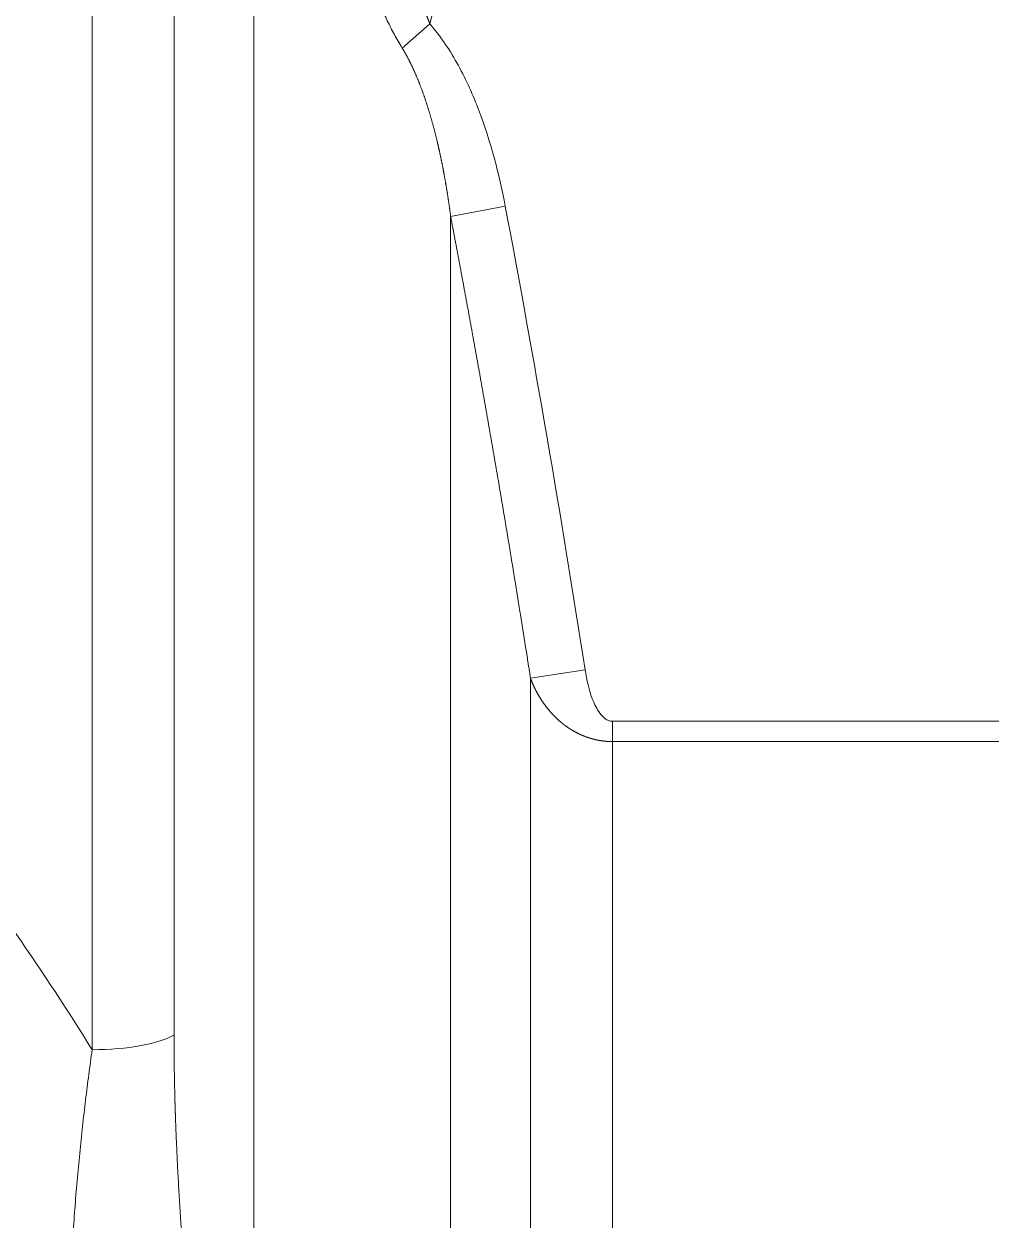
# Model space of a CAD drawing. Header units: millimetres. Extents: x 4664 to 8864, y -38 to 2932.
# Drawn here: x 7954.48 to 7968.59, y 2231.65 to 2249.11 of the extents above; entities that cross this region are included whole.
import ezdxf

# ---------------------------------------------------------------- set-up
doc = ezdxf.new("R2010")
doc.units = ezdxf.units.MM

msp = doc.modelspace()

# ---------------------------------------------------------------- linework, layer by layer
at = {"lineweight": 5}
for p, q in [((7957.833, 2222.134), (7957.833, 2274.057)), ((7955.473, 2234.135), (7955.473, 2271.134)), ((7956.668, 2270.722), (7956.668, 2234.352)), ((7959.998, 2248.762), (7960.402, 2249.114)), ((7960.706, 2246.302), (7961.503, 2246.452)), ((7960.706, 2217.773), (7960.706, 2246.302)), ((7961.871, 2239.559), (7962.668, 2239.682)), ((7961.871, 2218.747), (7961.871, 2239.559)), ((7963.066, 2238.931), (7974.122, 2238.931)), ((7963.066, 2217.553), (7963.066, 2238.931)), ((7974.122, 2238.634), (7963.066, 2238.634))]:
    msp.add_line(p, q, dxfattribs=at)
msp.add_arc((7968.411, 2247.049), 8.271, 90, 165.5415, dxfattribs=at)
msp.add_ellipse((7955.473, 2234.499), major_axis=(1.306, 0), ratio=0.278426, start_param=4.712389, end_param=5.867354, dxfattribs=at)
for points, knots in [([(7959.998, 2248.762), (7959.959, 2248.827), (7959.92, 2248.893), (7959.848, 2249.025), (7959.814, 2249.092), (7959.749, 2249.228), (7959.72, 2249.297), (7959.665, 2249.437), (7959.64, 2249.508), (7959.595, 2249.652), (7959.575, 2249.726), (7959.54, 2249.875), (7959.525, 2249.952), (7959.501, 2250.107), (7959.492, 2250.187), (7959.482, 2250.308), (7959.479, 2250.349), (7959.476, 2250.41), (7959.475, 2250.441), (7959.474, 2250.478), (7959.473, 2250.496), (7959.473, 2250.505), (7959.473, 2250.51), (7959.473, 2250.512), (7959.473, 2250.513), (7959.473, 2250.514), (7959.473, 2250.514), (7959.473, 2250.514), (7959.473, 2250.514), (7959.473, 2250.514), (7959.473, 2250.514), (7959.472, 2250.585), (7959.473, 2250.656), (7959.478, 2250.799), (7959.483, 2250.871), (7959.496, 2251.016), (7959.504, 2251.089), (7959.52, 2251.198), (7959.526, 2251.235), (7959.535, 2251.29), (7959.54, 2251.317), (7959.546, 2251.35), (7959.549, 2251.366), (7959.55, 2251.374), (7959.551, 2251.377), (7959.551, 2251.379), (7959.552, 2251.381), (7959.566, 2251.455), (7959.582, 2251.527), (7959.616, 2251.668), (7959.635, 2251.737), (7959.675, 2251.872), (7959.696, 2251.938), (7959.742, 2252.067), (7959.766, 2252.13), (7959.791, 2252.191)], [0, 0, 0, 0, 0.0625, 0.0625, 0.125, 0.125, 0.1875, 0.1875, 0.25, 0.25, 0.3125, 0.3125, 0.375, 0.375, 0.4375, 0.4375, 0.46875, 0.46875, 0.484375, 0.492188, 0.496094, 0.498047, 0.499023, 0.499512, 0.499756, 0.499878, 0.499939, 0.499969, 0.499985, 0.499985, 0.5, 0.5, 0.5625, 0.5625, 0.625, 0.625, 0.6875, 0.6875, 0.71875, 0.71875, 0.734375, 0.742188, 0.746094, 0.748047, 0.749023, 0.749023, 0.75, 0.75, 0.8125, 0.8125, 0.875, 0.875, 0.9375, 0.9375, 1, 1, 1, 1]), ([(7960.805, 2252.119), (7960.804, 2252.117), (7960.801, 2252.113), (7960.796, 2252.106), (7960.792, 2252.1), (7960.787, 2252.093), (7960.783, 2252.086), (7960.778, 2252.078), (7960.773, 2252.071), (7960.768, 2252.063), (7960.763, 2252.055), (7960.758, 2252.047), (7960.753, 2252.039), (7960.748, 2252.031), (7960.743, 2252.022), (7960.737, 2252.014), (7960.732, 2252.005), (7960.726, 2251.996), (7960.72, 2251.986), (7960.715, 2251.977), (7960.709, 2251.967), (7960.703, 2251.957), (7960.697, 2251.947), (7960.691, 2251.937), (7960.685, 2251.927), (7960.679, 2251.916), (7960.673, 2251.905), (7960.666, 2251.894), (7960.66, 2251.883), (7960.654, 2251.872), (7960.647, 2251.86), (7960.641, 2251.849), (7960.634, 2251.837), (7960.627, 2251.824), (7960.621, 2251.812), (7960.614, 2251.8), (7960.607, 2251.787), (7960.6, 2251.774), (7960.593, 2251.761), (7960.587, 2251.747), (7960.58, 2251.734), (7960.573, 2251.72), (7960.566, 2251.706), (7960.558, 2251.692), (7960.551, 2251.677), (7960.544, 2251.663), (7960.537, 2251.648), (7960.53, 2251.633), (7960.523, 2251.618), (7960.515, 2251.602), (7960.508, 2251.587), (7960.501, 2251.571), (7960.494, 2251.555), (7960.486, 2251.539), (7960.479, 2251.522), (7960.472, 2251.505), (7960.464, 2251.488), (7960.457, 2251.471), (7960.45, 2251.454), (7960.44, 2251.432), (7960.429, 2251.404), (7960.417, 2251.373), (7960.404, 2251.341), (7960.393, 2251.311), (7960.381, 2251.28), (7960.371, 2251.25), (7960.36, 2251.22), (7960.35, 2251.191), (7960.341, 2251.163), (7960.331, 2251.134), (7960.323, 2251.106), (7960.314, 2251.079), (7960.306, 2251.052), (7960.298, 2251.026), (7960.291, 2250.999), (7960.284, 2250.974), (7960.277, 2250.949), (7960.271, 2250.924), (7960.265, 2250.9), (7960.259, 2250.877), (7960.253, 2250.853), (7960.248, 2250.831), (7960.243, 2250.809), (7960.238, 2250.787), (7960.234, 2250.766), (7960.23, 2250.745), (7960.226, 2250.725), (7960.222, 2250.706), (7960.217, 2250.677), (7960.21, 2250.639), (7960.203, 2250.592), (7960.196, 2250.546), (7960.191, 2250.5), (7960.186, 2250.454), (7960.182, 2250.409), (7960.178, 2250.364), (7960.176, 2250.319), (7960.174, 2250.275), (7960.173, 2250.231), (7960.172, 2250.188), (7960.173, 2250.145), (7960.174, 2250.103), (7960.175, 2250.061), (7960.178, 2250.02), (7960.181, 2249.979), (7960.185, 2249.938), (7960.188, 2249.908), (7960.19, 2249.889), (7960.191, 2249.881), (7960.192, 2249.873), (7960.193, 2249.864), (7960.195, 2249.855), (7960.196, 2249.847), (7960.197, 2249.838), (7960.198, 2249.829), (7960.2, 2249.82), (7960.201, 2249.811), (7960.202, 2249.802), (7960.204, 2249.793), (7960.205, 2249.784), (7960.207, 2249.775), (7960.209, 2249.766), (7960.21, 2249.757), (7960.212, 2249.747), (7960.214, 2249.738), (7960.216, 2249.729), (7960.218, 2249.719), (7960.219, 2249.71), (7960.221, 2249.7), (7960.223, 2249.69), (7960.225, 2249.681), (7960.228, 2249.671), (7960.23, 2249.661), (7960.232, 2249.651), (7960.234, 2249.641), (7960.236, 2249.631), (7960.239, 2249.621), (7960.241, 2249.611), (7960.244, 2249.601), (7960.246, 2249.591), (7960.249, 2249.58), (7960.251, 2249.57), (7960.254, 2249.56), (7960.257, 2249.549), (7960.26, 2249.539), (7960.263, 2249.528), (7960.265, 2249.517), (7960.268, 2249.507), (7960.271, 2249.496), (7960.274, 2249.485), (7960.278, 2249.474), (7960.281, 2249.463), (7960.284, 2249.452), (7960.287, 2249.442), (7960.291, 2249.43), (7960.294, 2249.419), (7960.298, 2249.408), (7960.301, 2249.397), (7960.305, 2249.386), (7960.308, 2249.374), (7960.312, 2249.363), (7960.316, 2249.352), (7960.319, 2249.34), (7960.323, 2249.329), (7960.327, 2249.317), (7960.331, 2249.306), (7960.335, 2249.294), (7960.339, 2249.282), (7960.343, 2249.27), (7960.348, 2249.259), (7960.352, 2249.247), (7960.356, 2249.235), (7960.361, 2249.223), (7960.365, 2249.211), (7960.369, 2249.199), (7960.374, 2249.187), (7960.379, 2249.175), (7960.383, 2249.163), (7960.388, 2249.15), (7960.393, 2249.138), (7960.397, 2249.126), (7960.401, 2249.118), (7960.402, 2249.114)], [0, 0, 0, 0, 0.002496, 0.005055, 0.007677, 0.010363, 0.013113, 0.015926, 0.018802, 0.021742, 0.024746, 0.027812, 0.030943, 0.034136, 0.037394, 0.040714, 0.044098, 0.047546, 0.051057, 0.054631, 0.058269, 0.06197, 0.065734, 0.069562, 0.073454, 0.077408, 0.081426, 0.085507, 0.089652, 0.093859, 0.09813, 0.102464, 0.106862, 0.111322, 0.115846, 0.120433, 0.125083, 0.129796, 0.134572, 0.139411, 0.144313, 0.149278, 0.154306, 0.159397, 0.164551, 0.169767, 0.175046, 0.180388, 0.185793, 0.19126, 0.19679, 0.202382, 0.208037, 0.213754, 0.219534, 0.225376, 0.23128, 0.237246, 0.243275, 0.249365, 0.260452, 0.271361, 0.282094, 0.292649, 0.303027, 0.313229, 0.323254, 0.333102, 0.342773, 0.352268, 0.361587, 0.37073, 0.379697, 0.388487, 0.397102, 0.405542, 0.413806, 0.421895, 0.429809, 0.437548, 0.445112, 0.452502, 0.459718, 0.46676, 0.473628, 0.480322, 0.486843, 0.49319, 0.499365, 0.514596, 0.529667, 0.54458, 0.559335, 0.573932, 0.588372, 0.602655, 0.616782, 0.630754, 0.644571, 0.658234, 0.671743, 0.6851, 0.698306, 0.711361, 0.724266, 0.737022, 0.74963, 0.752263, 0.754916, 0.757588, 0.760279, 0.76299, 0.765721, 0.76847, 0.77124, 0.774028, 0.776836, 0.779664, 0.782511, 0.785377, 0.788262, 0.791167, 0.794092, 0.797035, 0.799998, 0.80298, 0.805981, 0.809001, 0.812041, 0.8151, 0.818178, 0.821275, 0.824391, 0.827527, 0.830681, 0.833855, 0.837047, 0.840259, 0.84349, 0.846739, 0.850007, 0.853295, 0.856601, 0.859926, 0.86327, 0.866633, 0.870015, 0.873415, 0.876834, 0.880272, 0.883729, 0.887204, 0.890698, 0.89421, 0.897741, 0.901291, 0.904859, 0.908446, 0.912051, 0.915674, 0.919316, 0.922977, 0.926655, 0.930353, 0.934068, 0.937802, 0.941553, 0.945323, 0.949112, 0.952918, 0.956743, 0.960585, 0.964446, 0.968325, 0.972222, 0.976136, 0.980069, 0.984019, 0.987988, 0.991974, 0.995978, 1, 1, 1, 1]), ([(7960.402, 2249.114), (7960.565, 2248.927), (7960.701, 2248.719), (7960.935, 2248.293), (7961.033, 2248.072), (7961.29, 2247.398), (7961.412, 2246.931), (7961.503, 2246.452)], [0, 0, 0, 0, 0.25, 0.25, 0.5, 0.5, 1, 1, 1, 1]), ([(7960.706, 2246.302), (7960.706, 2246.307), (7960.704, 2246.319), (7960.702, 2246.336), (7960.7, 2246.353), (7960.697, 2246.369), (7960.695, 2246.386), (7960.693, 2246.403), (7960.69, 2246.42), (7960.688, 2246.436), (7960.686, 2246.453), (7960.683, 2246.469), (7960.681, 2246.486), (7960.679, 2246.502), (7960.676, 2246.519), (7960.674, 2246.535), (7960.671, 2246.551), (7960.669, 2246.567), (7960.666, 2246.584), (7960.664, 2246.6), (7960.661, 2246.616), (7960.659, 2246.632), (7960.656, 2246.648), (7960.654, 2246.664), (7960.651, 2246.68), (7960.649, 2246.695), (7960.646, 2246.711), (7960.643, 2246.727), (7960.641, 2246.742), (7960.638, 2246.758), (7960.636, 2246.774), (7960.633, 2246.789), (7960.63, 2246.805), (7960.628, 2246.82), (7960.625, 2246.835), (7960.622, 2246.851), (7960.619, 2246.866), (7960.617, 2246.881), (7960.614, 2246.896), (7960.611, 2246.911), (7960.608, 2246.926), (7960.606, 2246.941), (7960.603, 2246.956), (7960.6, 2246.971), (7960.597, 2246.986), (7960.594, 2247.001), (7960.592, 2247.016), (7960.589, 2247.03), (7960.586, 2247.045), (7960.583, 2247.06), (7960.58, 2247.074), (7960.577, 2247.089), (7960.574, 2247.103), (7960.571, 2247.117), (7960.568, 2247.132), (7960.565, 2247.146), (7960.562, 2247.16), (7960.559, 2247.174), (7960.556, 2247.189), (7960.553, 2247.203), (7960.55, 2247.217), (7960.547, 2247.231), (7960.544, 2247.245), (7960.541, 2247.258), (7960.538, 2247.272), (7960.535, 2247.286), (7960.532, 2247.3), (7960.529, 2247.313), (7960.526, 2247.327), (7960.523, 2247.341), (7960.52, 2247.354), (7960.516, 2247.367), (7960.513, 2247.381), (7960.51, 2247.394), (7960.507, 2247.408), (7960.504, 2247.421), (7960.501, 2247.434), (7960.497, 2247.447), (7960.494, 2247.46), (7960.491, 2247.473), (7960.488, 2247.486), (7960.484, 2247.499), (7960.481, 2247.512), (7960.478, 2247.525), (7960.475, 2247.538), (7960.471, 2247.55), (7960.467, 2247.566), (7960.463, 2247.584), (7960.457, 2247.604), (7960.452, 2247.624), (7960.446, 2247.644), (7960.441, 2247.664), (7960.435, 2247.684), (7960.43, 2247.704), (7960.424, 2247.723), (7960.419, 2247.743), (7960.413, 2247.762), (7960.407, 2247.781), (7960.402, 2247.801), (7960.396, 2247.82), (7960.39, 2247.838), (7960.385, 2247.857), (7960.379, 2247.876), (7960.373, 2247.894), (7960.367, 2247.913), (7960.361, 2247.931), (7960.355, 2247.949), (7960.35, 2247.967), (7960.344, 2247.985), (7960.338, 2248.003), (7960.332, 2248.021), (7960.326, 2248.038), (7960.32, 2248.056), (7960.314, 2248.073), (7960.307, 2248.09), (7960.301, 2248.107), (7960.295, 2248.124), (7960.289, 2248.141), (7960.283, 2248.158), (7960.277, 2248.174), (7960.27, 2248.191), (7960.264, 2248.207), (7960.258, 2248.223), (7960.252, 2248.24), (7960.245, 2248.256), (7960.239, 2248.271), (7960.233, 2248.287), (7960.226, 2248.303), (7960.22, 2248.318), (7960.213, 2248.334), (7960.207, 2248.349), (7960.201, 2248.364), (7960.194, 2248.379), (7960.188, 2248.394), (7960.181, 2248.409), (7960.174, 2248.424), (7960.168, 2248.438), (7960.161, 2248.452), (7960.155, 2248.467), (7960.148, 2248.481), (7960.142, 2248.495), (7960.135, 2248.509), (7960.128, 2248.523), (7960.122, 2248.536), (7960.115, 2248.55), (7960.108, 2248.563), (7960.101, 2248.577), (7960.095, 2248.59), (7960.088, 2248.603), (7960.081, 2248.616), (7960.074, 2248.629), (7960.067, 2248.642), (7960.061, 2248.654), (7960.054, 2248.667), (7960.047, 2248.679), (7960.04, 2248.691), (7960.033, 2248.703), (7960.026, 2248.715), (7960.019, 2248.727), (7960.012, 2248.739), (7960.005, 2248.75), (7960.001, 2248.758), (7959.998, 2248.762)], [0, 0, 0, 0, 0.00665, 0.01328, 0.019893, 0.026486, 0.033061, 0.039618, 0.046155, 0.052675, 0.059175, 0.065657, 0.07212, 0.078565, 0.084991, 0.091398, 0.097787, 0.104157, 0.110508, 0.116841, 0.123155, 0.12945, 0.135727, 0.141985, 0.148225, 0.154446, 0.160648, 0.166832, 0.172997, 0.179143, 0.185271, 0.19138, 0.197471, 0.203543, 0.209596, 0.215631, 0.221647, 0.227644, 0.233623, 0.239583, 0.245524, 0.251447, 0.257351, 0.263237, 0.269104, 0.274952, 0.280782, 0.286593, 0.292386, 0.29816, 0.303915, 0.309652, 0.31537, 0.321069, 0.32675, 0.332412, 0.338056, 0.343681, 0.349287, 0.354875, 0.360445, 0.365995, 0.371527, 0.377041, 0.382536, 0.388012, 0.39347, 0.398909, 0.404329, 0.409731, 0.415115, 0.42048, 0.425826, 0.431154, 0.436463, 0.441753, 0.447025, 0.452279, 0.457514, 0.46273, 0.467928, 0.473107, 0.478268, 0.483411, 0.488534, 0.493639, 0.498726, 0.506931, 0.515095, 0.523216, 0.531296, 0.539334, 0.547329, 0.555284, 0.563196, 0.571066, 0.578895, 0.586682, 0.594428, 0.602131, 0.609794, 0.617414, 0.624993, 0.63253, 0.640026, 0.64748, 0.654893, 0.662264, 0.669594, 0.676883, 0.68413, 0.691336, 0.698501, 0.705624, 0.712706, 0.719747, 0.726747, 0.733706, 0.740623, 0.7475, 0.754336, 0.761131, 0.767885, 0.774598, 0.78127, 0.787901, 0.794492, 0.801042, 0.807552, 0.814021, 0.820449, 0.826838, 0.833185, 0.839493, 0.84576, 0.851987, 0.858173, 0.86432, 0.870426, 0.876493, 0.88252, 0.888507, 0.894454, 0.900361, 0.906229, 0.912057, 0.917846, 0.923596, 0.929306, 0.934977, 0.940608, 0.946201, 0.951755, 0.95727, 0.962746, 0.968183, 0.973582, 0.978942, 0.984264, 0.989547, 0.994793, 1, 1, 1, 1]), ([(7961.871, 2239.559), (7961.868, 2239.579), (7961.862, 2239.621), (7961.852, 2239.684), (7961.842, 2239.746), (7961.832, 2239.809), (7961.823, 2239.871), (7961.813, 2239.934), (7961.803, 2239.996), (7961.793, 2240.059), (7961.783, 2240.121), (7961.773, 2240.184), (7961.763, 2240.246), (7961.753, 2240.309), (7961.743, 2240.372), (7961.733, 2240.434), (7961.723, 2240.497), (7961.713, 2240.559), (7961.703, 2240.622), (7961.693, 2240.685), (7961.683, 2240.747), (7961.673, 2240.81), (7961.663, 2240.873), (7961.653, 2240.935), (7961.642, 2240.998), (7961.632, 2241.061), (7961.622, 2241.123), (7961.612, 2241.186), (7961.601, 2241.249), (7961.591, 2241.312), (7961.581, 2241.374), (7961.57, 2241.437), (7961.56, 2241.5), (7961.55, 2241.563), (7961.539, 2241.625), (7961.529, 2241.688), (7961.518, 2241.751), (7961.508, 2241.814), (7961.497, 2241.877), (7961.487, 2241.939), (7961.476, 2242.002), (7961.466, 2242.065), (7961.455, 2242.128), (7961.444, 2242.191), (7961.434, 2242.254), (7961.423, 2242.317), (7961.412, 2242.379), (7961.402, 2242.442), (7961.391, 2242.505), (7961.38, 2242.568), (7961.369, 2242.631), (7961.358, 2242.694), (7961.348, 2242.757), (7961.337, 2242.82), (7961.326, 2242.883), (7961.315, 2242.946), (7961.304, 2243.009), (7961.293, 2243.072), (7961.282, 2243.135), (7961.271, 2243.198), (7961.26, 2243.261), (7961.249, 2243.324), (7961.238, 2243.387), (7961.227, 2243.45), (7961.216, 2243.513), (7961.205, 2243.577), (7961.194, 2243.64), (7961.183, 2243.703), (7961.171, 2243.766), (7961.16, 2243.829), (7961.149, 2243.892), (7961.138, 2243.955), (7961.127, 2244.019), (7961.115, 2244.082), (7961.104, 2244.145), (7961.093, 2244.208), (7961.081, 2244.271), (7961.07, 2244.335), (7961.058, 2244.398), (7961.047, 2244.461), (7961.036, 2244.525), (7961.024, 2244.588), (7961.013, 2244.651), (7961.001, 2244.714), (7960.99, 2244.778), (7960.978, 2244.841), (7960.967, 2244.905), (7960.955, 2244.968), (7960.943, 2245.031), (7960.932, 2245.095), (7960.92, 2245.158), (7960.908, 2245.222), (7960.897, 2245.285), (7960.885, 2245.348), (7960.873, 2245.412), (7960.861, 2245.475), (7960.85, 2245.539), (7960.838, 2245.602), (7960.826, 2245.666), (7960.814, 2245.729), (7960.802, 2245.793), (7960.79, 2245.857), (7960.778, 2245.92), (7960.766, 2245.984), (7960.754, 2246.047), (7960.742, 2246.111), (7960.73, 2246.174), (7960.718, 2246.238), (7960.71, 2246.281), (7960.706, 2246.302)], [0, 0, 0, 0, 0.009242, 0.018485, 0.02773, 0.036977, 0.046225, 0.055475, 0.064727, 0.07398, 0.083236, 0.092492, 0.101751, 0.111011, 0.120273, 0.129537, 0.138802, 0.148069, 0.157338, 0.166609, 0.175882, 0.185156, 0.194432, 0.20371, 0.21299, 0.222272, 0.231555, 0.240841, 0.250128, 0.259417, 0.268708, 0.278001, 0.287296, 0.296593, 0.305892, 0.315192, 0.324495, 0.333799, 0.343106, 0.352414, 0.361725, 0.371037, 0.380352, 0.389668, 0.398987, 0.408307, 0.41763, 0.426955, 0.436281, 0.44561, 0.454941, 0.464274, 0.473609, 0.482946, 0.492285, 0.501627, 0.51097, 0.520316, 0.529664, 0.539014, 0.548366, 0.55772, 0.567077, 0.576436, 0.585797, 0.59516, 0.604525, 0.613893, 0.623263, 0.632635, 0.642009, 0.651386, 0.660765, 0.670146, 0.679529, 0.688915, 0.698303, 0.707694, 0.717087, 0.726482, 0.735879, 0.745279, 0.754682, 0.764086, 0.773493, 0.782903, 0.792314, 0.801729, 0.811145, 0.820564, 0.829986, 0.83941, 0.848836, 0.858265, 0.867696, 0.87713, 0.886567, 0.896005, 0.905447, 0.914891, 0.924337, 0.933786, 0.943237, 0.952691, 0.962148, 0.971607, 0.981069, 0.990533, 1, 1, 1, 1]), ([(7944.559, 2245.621), (7945.101, 2245.244), (7945.633, 2244.854), (7946.675, 2244.048), (7947.187, 2243.632), (7948.189, 2242.774), (7948.679, 2242.332), (7949.4, 2241.648), (7949.638, 2241.417), (7949.991, 2241.065), (7950.166, 2240.888), (7950.369, 2240.679), (7950.47, 2240.574), (7950.52, 2240.521), (7950.546, 2240.495), (7950.558, 2240.482), (7950.564, 2240.475), (7950.567, 2240.473), (7950.569, 2240.471), (7950.57, 2240.47), (7951.029, 2239.988), (7951.475, 2239.495), (7952.126, 2238.739), (7952.339, 2238.485), (7952.655, 2238.098), (7952.812, 2237.903), (7952.993, 2237.675), (7953.083, 2237.56), (7953.128, 2237.502), (7953.15, 2237.474), (7953.161, 2237.459), (7953.167, 2237.452), (7953.169, 2237.448), (7953.171, 2237.447), (7953.171, 2237.446), (7953.172, 2237.445), (7953.172, 2237.445), (7953.586, 2236.912), (7953.984, 2236.369), (7954.751, 2235.266), (7955.12, 2234.705), (7955.473, 2234.135)], [0, 0, 0, 0, 0.125, 0.125, 0.25, 0.25, 0.375, 0.375, 0.4375, 0.4375, 0.46875, 0.484375, 0.492188, 0.496094, 0.498047, 0.499023, 0.499512, 0.499756, 0.499756, 0.5, 0.5, 0.625, 0.625, 0.6875, 0.6875, 0.71875, 0.734375, 0.742188, 0.746094, 0.748047, 0.749023, 0.749512, 0.749756, 0.749878, 0.749939, 0.749939, 0.75, 0.75, 0.875, 0.875, 1, 1, 1, 1]), ([(7963.066, 2238.634), (7963.065, 2238.634), (7963.062, 2238.634), (7963.057, 2238.634), (7963.053, 2238.634), (7963.048, 2238.634), (7963.044, 2238.634), (7963.04, 2238.635), (7963.035, 2238.635), (7963.031, 2238.635), (7963.026, 2238.635), (7963.022, 2238.635), (7963.017, 2238.635), (7963.013, 2238.636), (7963.009, 2238.636), (7963.004, 2238.636), (7963, 2238.636), (7962.995, 2238.637), (7962.991, 2238.637), (7962.986, 2238.637), (7962.982, 2238.638), (7962.978, 2238.638), (7962.973, 2238.638), (7962.969, 2238.639), (7962.964, 2238.639), (7962.96, 2238.64), (7962.955, 2238.64), (7962.951, 2238.64), (7962.946, 2238.641), (7962.942, 2238.641), (7962.938, 2238.642), (7962.933, 2238.642), (7962.929, 2238.643), (7962.924, 2238.644), (7962.92, 2238.644), (7962.915, 2238.645), (7962.911, 2238.645), (7962.906, 2238.646), (7962.902, 2238.647), (7962.898, 2238.648), (7962.893, 2238.648), (7962.889, 2238.649), (7962.884, 2238.65), (7962.88, 2238.65), (7962.875, 2238.651), (7962.871, 2238.652), (7962.866, 2238.653), (7962.862, 2238.654), (7962.858, 2238.655), (7962.853, 2238.655), (7962.849, 2238.656), (7962.844, 2238.657), (7962.84, 2238.658), (7962.835, 2238.659), (7962.831, 2238.66), (7962.826, 2238.661), (7962.822, 2238.662), (7962.818, 2238.663), (7962.813, 2238.664), (7962.809, 2238.665), (7962.804, 2238.666), (7962.8, 2238.667), (7962.795, 2238.669), (7962.791, 2238.67), (7962.786, 2238.671), (7962.782, 2238.672), (7962.778, 2238.673), (7962.773, 2238.674), (7962.769, 2238.676), (7962.764, 2238.677), (7962.76, 2238.678), (7962.755, 2238.679), (7962.751, 2238.681), (7962.747, 2238.682), (7962.742, 2238.683), (7962.738, 2238.685), (7962.733, 2238.686), (7962.729, 2238.688), (7962.725, 2238.689), (7962.72, 2238.69), (7962.716, 2238.692), (7962.711, 2238.693), (7962.707, 2238.695), (7962.703, 2238.696), (7962.698, 2238.698), (7962.694, 2238.699), (7962.689, 2238.701), (7962.685, 2238.703), (7962.681, 2238.704), (7962.676, 2238.706), (7962.672, 2238.707), (7962.667, 2238.709), (7962.663, 2238.711), (7962.659, 2238.713), (7962.654, 2238.714), (7962.65, 2238.716), (7962.646, 2238.718), (7962.641, 2238.72), (7962.637, 2238.721), (7962.633, 2238.723), (7962.628, 2238.725), (7962.624, 2238.727), (7962.62, 2238.729), (7962.615, 2238.731), (7962.611, 2238.732), (7962.607, 2238.734), (7962.602, 2238.736), (7962.598, 2238.738), (7962.594, 2238.74), (7962.589, 2238.742), (7962.585, 2238.744), (7962.581, 2238.746), (7962.576, 2238.748), (7962.572, 2238.75), (7962.568, 2238.753), (7962.564, 2238.755), (7962.559, 2238.757), (7962.555, 2238.759), (7962.551, 2238.761), (7962.546, 2238.763), (7962.542, 2238.766), (7962.538, 2238.768), (7962.534, 2238.77), (7962.529, 2238.772), (7962.525, 2238.775), (7962.521, 2238.777), (7962.517, 2238.779), (7962.512, 2238.782), (7962.508, 2238.784), (7962.504, 2238.786), (7962.5, 2238.789), (7962.496, 2238.791), (7962.491, 2238.794), (7962.487, 2238.796), (7962.483, 2238.798), (7962.479, 2238.801), (7962.475, 2238.803), (7962.47, 2238.806), (7962.466, 2238.808), (7962.462, 2238.811), (7962.458, 2238.814), (7962.454, 2238.816), (7962.45, 2238.819), (7962.446, 2238.822), (7962.441, 2238.824), (7962.437, 2238.827), (7962.433, 2238.83), (7962.429, 2238.832), (7962.425, 2238.835), (7962.421, 2238.838), (7962.417, 2238.841), (7962.413, 2238.843), (7962.409, 2238.846), (7962.405, 2238.849), (7962.401, 2238.852), (7962.396, 2238.855), (7962.392, 2238.858), (7962.388, 2238.86), (7962.384, 2238.863), (7962.38, 2238.866), (7962.376, 2238.869), (7962.372, 2238.872), (7962.368, 2238.875), (7962.364, 2238.878), (7962.36, 2238.881), (7962.356, 2238.884), (7962.352, 2238.887), (7962.348, 2238.891), (7962.344, 2238.894), (7962.34, 2238.897), (7962.336, 2238.9), (7962.333, 2238.903), (7962.329, 2238.906), (7962.325, 2238.909), (7962.321, 2238.913), (7962.317, 2238.916), (7962.313, 2238.919), (7962.309, 2238.922), (7962.304, 2238.927), (7962.299, 2238.931), (7962.292, 2238.937), (7962.285, 2238.943), (7962.279, 2238.949), (7962.272, 2238.955), (7962.266, 2238.961), (7962.259, 2238.967), (7962.253, 2238.973), (7962.246, 2238.979), (7962.24, 2238.986), (7962.233, 2238.992), (7962.227, 2238.998), (7962.22, 2239.005), (7962.214, 2239.012), (7962.207, 2239.018), (7962.201, 2239.025), (7962.194, 2239.032), (7962.188, 2239.039), (7962.181, 2239.046), (7962.175, 2239.053), (7962.169, 2239.06), (7962.162, 2239.067), (7962.156, 2239.074), (7962.15, 2239.082), (7962.143, 2239.089), (7962.137, 2239.097), (7962.131, 2239.104), (7962.125, 2239.112), (7962.118, 2239.12), (7962.112, 2239.128), (7962.106, 2239.135), (7962.1, 2239.143), (7962.094, 2239.151), (7962.088, 2239.16), (7962.082, 2239.168), (7962.076, 2239.176), (7962.07, 2239.184), (7962.064, 2239.193), (7962.058, 2239.201), (7962.052, 2239.21), (7962.046, 2239.219), (7962.04, 2239.227), (7962.034, 2239.236), (7962.029, 2239.245), (7962.023, 2239.254), (7962.017, 2239.263), (7962.011, 2239.272), (7962.006, 2239.281), (7962, 2239.291), (7961.995, 2239.3), (7961.989, 2239.309), (7961.984, 2239.319), (7961.978, 2239.328), (7961.973, 2239.338), (7961.967, 2239.348), (7961.962, 2239.358), (7961.957, 2239.367), (7961.952, 2239.377), (7961.947, 2239.387), (7961.942, 2239.398), (7961.936, 2239.408), (7961.931, 2239.418), (7961.926, 2239.428), (7961.922, 2239.439), (7961.917, 2239.449), (7961.912, 2239.46), (7961.907, 2239.471), (7961.903, 2239.481), (7961.898, 2239.492), (7961.893, 2239.503), (7961.889, 2239.514), (7961.884, 2239.525), (7961.88, 2239.536), (7961.876, 2239.547), (7961.873, 2239.555), (7961.871, 2239.559)], [0, 0, 0, 0, 0.002602, 0.005204, 0.007808, 0.010414, 0.01302, 0.015628, 0.018238, 0.020849, 0.023461, 0.026074, 0.028689, 0.031306, 0.033924, 0.036543, 0.039164, 0.041787, 0.044412, 0.047037, 0.049665, 0.052294, 0.054926, 0.057558, 0.060193, 0.062829, 0.065468, 0.068108, 0.07075, 0.073393, 0.076039, 0.078687, 0.081336, 0.083988, 0.086642, 0.089298, 0.091955, 0.094615, 0.097277, 0.099942, 0.102608, 0.105277, 0.107947, 0.11062, 0.113296, 0.115973, 0.118653, 0.121336, 0.12402, 0.126707, 0.129397, 0.132089, 0.134783, 0.13748, 0.140179, 0.142881, 0.145586, 0.148293, 0.151003, 0.153715, 0.15643, 0.159148, 0.161868, 0.164591, 0.167317, 0.170046, 0.172777, 0.175511, 0.178248, 0.180988, 0.183731, 0.186477, 0.189226, 0.191977, 0.194732, 0.197489, 0.20025, 0.203014, 0.205781, 0.20855, 0.211323, 0.214099, 0.216879, 0.219661, 0.222447, 0.225236, 0.228028, 0.230823, 0.233622, 0.236424, 0.239229, 0.242038, 0.24485, 0.247665, 0.250484, 0.253306, 0.256132, 0.258961, 0.261794, 0.26463, 0.26747, 0.270314, 0.27316, 0.276011, 0.278865, 0.281723, 0.284584, 0.28745, 0.290319, 0.293191, 0.296067, 0.298948, 0.301832, 0.304719, 0.307611, 0.310506, 0.313405, 0.316308, 0.319216, 0.322126, 0.325041, 0.32796, 0.330883, 0.33381, 0.336741, 0.339676, 0.342615, 0.345558, 0.348505, 0.351456, 0.354411, 0.357371, 0.360335, 0.363303, 0.366275, 0.369251, 0.372232, 0.375216, 0.378205, 0.381199, 0.384197, 0.387199, 0.390205, 0.393216, 0.396231, 0.39925, 0.402274, 0.405303, 0.408336, 0.411373, 0.414415, 0.417461, 0.420512, 0.423568, 0.426628, 0.429692, 0.432761, 0.435835, 0.438913, 0.441996, 0.445084, 0.448176, 0.451273, 0.454375, 0.457482, 0.460593, 0.463709, 0.46683, 0.469955, 0.473085, 0.476221, 0.479361, 0.482505, 0.485655, 0.48881, 0.491969, 0.495134, 0.498303, 0.501477, 0.506888, 0.51233, 0.517804, 0.52331, 0.528849, 0.534419, 0.540022, 0.545657, 0.551325, 0.557025, 0.562757, 0.568523, 0.57432, 0.580151, 0.586015, 0.591911, 0.597841, 0.603803, 0.609799, 0.615827, 0.621889, 0.627984, 0.634113, 0.640275, 0.64647, 0.652699, 0.658962, 0.665258, 0.671588, 0.677951, 0.684348, 0.690779, 0.697244, 0.703743, 0.710276, 0.716843, 0.723445, 0.73008, 0.736749, 0.743453, 0.750191, 0.756963, 0.76377, 0.770611, 0.777487, 0.784397, 0.791342, 0.798321, 0.805335, 0.812384, 0.819467, 0.826586, 0.833739, 0.840927, 0.84815, 0.855407, 0.8627, 0.870028, 0.877391, 0.884789, 0.892222, 0.899691, 0.907194, 0.914733, 0.922307, 0.929917, 0.937562, 0.945242, 0.952958, 0.96071, 0.968496, 0.976319, 0.984177, 0.992071, 1, 1, 1, 1]), ([(7962.668, 2239.682), (7962.691, 2239.534), (7962.724, 2239.386), (7962.806, 2239.178), (7962.838, 2239.11), (7962.928, 2238.989), (7962.99, 2238.931), (7963.066, 2238.931)], [0, 0, 0, 0, 0.5, 0.5, 0.75, 0.75, 1, 1, 1, 1]), ([(7956.668, 2234.352), (7956.668, 2234.346), (7956.668, 2234.334), (7956.668, 2234.316), (7956.668, 2234.298), (7956.668, 2234.28), (7956.668, 2234.262), (7956.668, 2234.244), (7956.668, 2234.226), (7956.668, 2234.208), (7956.668, 2234.19), (7956.669, 2234.172), (7956.669, 2234.154), (7956.669, 2234.136), (7956.669, 2234.118), (7956.669, 2234.1), (7956.669, 2234.082), (7956.669, 2234.063), (7956.669, 2234.045), (7956.67, 2234.027), (7956.67, 2234.009), (7956.67, 2233.991), (7956.67, 2233.972), (7956.67, 2233.954), (7956.671, 2233.936), (7956.671, 2233.918), (7956.671, 2233.899), (7956.671, 2233.881), (7956.672, 2233.863), (7956.672, 2233.844), (7956.672, 2233.826), (7956.672, 2233.807), (7956.673, 2233.789), (7956.673, 2233.771), (7956.673, 2233.752), (7956.674, 2233.734), (7956.674, 2233.715), (7956.674, 2233.697), (7956.675, 2233.678), (7956.675, 2233.66), (7956.676, 2233.641), (7956.676, 2233.623), (7956.676, 2233.604), (7956.677, 2233.586), (7956.677, 2233.567), (7956.678, 2233.548), (7956.678, 2233.53), (7956.678, 2233.511), (7956.679, 2233.492), (7956.679, 2233.474), (7956.68, 2233.455), (7956.68, 2233.436), (7956.681, 2233.418), (7956.681, 2233.399), (7956.682, 2233.38), (7956.682, 2233.361), (7956.683, 2233.343), (7956.683, 2233.324), (7956.684, 2233.305), (7956.685, 2233.286), (7956.685, 2233.267), (7956.686, 2233.248), (7956.686, 2233.229), (7956.687, 2233.21), (7956.688, 2233.192), (7956.688, 2233.173), (7956.689, 2233.154), (7956.689, 2233.135), (7956.69, 2233.116), (7956.691, 2233.097), (7956.691, 2233.078), (7956.692, 2233.058), (7956.693, 2233.039), (7956.694, 2233.02), (7956.694, 2233.001), (7956.695, 2232.982), (7956.696, 2232.963), (7956.696, 2232.944), (7956.697, 2232.925), (7956.698, 2232.905), (7956.699, 2232.886), (7956.699, 2232.867), (7956.7, 2232.848), (7956.701, 2232.829), (7956.702, 2232.809), (7956.703, 2232.79), (7956.707, 2232.679), (7956.717, 2232.475), (7956.733, 2232.175), (7956.752, 2231.866), (7956.772, 2231.55), (7956.791, 2231.287), (7956.807, 2231.081), (7956.818, 2230.933), (7956.83, 2230.784), (7956.842, 2230.634), (7956.855, 2230.482), (7956.868, 2230.33), (7956.882, 2230.176), (7956.896, 2230.02), (7956.911, 2229.863), (7956.932, 2229.639), (7956.961, 2229.342), (7956.999, 2228.971), (7957.04, 2228.588), (7957.082, 2228.208), (7957.124, 2227.833), (7957.167, 2227.463), (7957.212, 2227.08), (7957.257, 2226.705), (7957.302, 2226.336), (7957.348, 2225.969), (7957.396, 2225.582), (7957.435, 2225.274), (7957.464, 2225.049), (7957.481, 2224.911), (7957.5, 2224.763), (7957.52, 2224.604), (7957.542, 2224.436), (7957.565, 2224.257), (7957.589, 2224.069), (7957.614, 2223.87), (7957.636, 2223.694), (7957.655, 2223.545), (7957.67, 2223.429), (7957.685, 2223.316), (7957.698, 2223.208), (7957.711, 2223.104), (7957.724, 2223.004), (7957.736, 2222.908), (7957.748, 2222.817), (7957.759, 2222.729), (7957.769, 2222.646), (7957.779, 2222.567), (7957.788, 2222.493), (7957.797, 2222.423), (7957.806, 2222.357), (7957.813, 2222.295), (7957.82, 2222.238), (7957.827, 2222.184), (7957.831, 2222.15), (7957.833, 2222.134)], [0, 0, 0, 0, 0.001403, 0.002808, 0.004214, 0.005622, 0.007032, 0.008443, 0.009856, 0.01127, 0.012686, 0.014104, 0.015523, 0.016944, 0.018367, 0.019791, 0.021217, 0.022645, 0.024074, 0.025505, 0.026937, 0.028371, 0.029807, 0.031245, 0.032684, 0.034125, 0.035568, 0.037012, 0.038458, 0.039906, 0.041355, 0.042806, 0.044259, 0.045713, 0.047169, 0.048627, 0.050087, 0.051548, 0.053011, 0.054475, 0.055942, 0.05741, 0.05888, 0.060351, 0.061825, 0.0633, 0.064776, 0.066255, 0.067735, 0.069217, 0.0707, 0.072186, 0.073673, 0.075162, 0.076653, 0.078145, 0.079639, 0.081135, 0.082633, 0.084132, 0.085633, 0.087136, 0.088641, 0.090148, 0.091656, 0.093166, 0.094678, 0.096191, 0.097707, 0.099224, 0.100743, 0.102264, 0.103786, 0.105311, 0.106837, 0.108365, 0.109895, 0.111426, 0.11296, 0.114495, 0.116032, 0.117571, 0.119111, 0.120654, 0.122198, 0.123744, 0.125292, 0.148749, 0.172956, 0.197922, 0.223653, 0.250157, 0.262099, 0.274161, 0.286342, 0.298644, 0.311068, 0.323613, 0.33628, 0.34907, 0.361983, 0.37502, 0.40466, 0.43536, 0.467127, 0.499968, 0.529724, 0.560471, 0.592216, 0.624965, 0.653813, 0.684259, 0.716308, 0.749969, 0.760607, 0.772055, 0.784313, 0.797384, 0.811268, 0.825968, 0.841484, 0.857818, 0.874972, 0.884887, 0.894455, 0.903675, 0.912547, 0.92107, 0.929244, 0.937069, 0.944545, 0.95167, 0.958445, 0.96487, 0.970943, 0.976665, 0.982036, 0.987055, 0.991722, 0.996037, 1, 1, 1, 1]), ([(7955.431, 2221.888), (7955.406, 2222.173), (7955.382, 2222.453), (7955.336, 2223.003), (7955.315, 2223.274), (7955.275, 2223.807), (7955.256, 2224.069), (7955.231, 2224.457), (7955.223, 2224.585), (7955.207, 2224.84), (7955.199, 2224.967), (7955.178, 2225.343), (7955.165, 2225.59), (7955.149, 2225.955), (7955.144, 2226.076), (7955.137, 2226.255), (7955.134, 2226.314), (7955.13, 2226.433), (7955.128, 2226.492), (7955.118, 2226.785), (7955.112, 2227.016), (7955.105, 2227.357), (7955.103, 2227.47), (7955.1, 2227.638), (7955.099, 2227.721), (7955.098, 2227.818), (7955.097, 2227.866), (7955.097, 2227.89), (7955.097, 2227.902), (7955.097, 2227.908), (7955.097, 2227.911), (7955.097, 2227.913), (7955.097, 2227.914), (7955.097, 2227.914), (7955.097, 2227.914), (7955.097, 2227.914), (7955.097, 2227.914), (7955.097, 2227.914), (7955.097, 2227.914), (7955.095, 2228.053), (7955.094, 2228.328), (7955.095, 2228.731), (7955.099, 2229.125), (7955.104, 2229.381), (7955.113, 2229.762), (7955.12, 2230.01), (7955.134, 2230.372), (7955.14, 2230.492), (7955.148, 2230.669), (7955.152, 2230.757), (7955.158, 2230.858), (7955.16, 2230.909), (7955.162, 2230.934), (7955.162, 2230.947), (7955.163, 2230.953), (7955.163, 2230.956), (7955.163, 2230.958), (7955.163, 2230.959), (7955.163, 2230.959), (7955.163, 2230.959), (7955.163, 2230.959), (7955.163, 2230.959), (7955.163, 2230.959), (7955.163, 2230.959), (7955.171, 2231.104), (7955.189, 2231.39), (7955.219, 2231.81), (7955.253, 2232.221), (7955.291, 2232.623), (7955.332, 2233.016), (7955.376, 2233.4), (7955.423, 2233.773), (7955.456, 2234.016), (7955.473, 2234.135)], [0, 0, 0, 0, 0.0625, 0.0625, 0.125, 0.125, 0.1875, 0.1875, 0.21875, 0.21875, 0.25, 0.25, 0.3125, 0.3125, 0.34375, 0.34375, 0.359375, 0.359375, 0.375, 0.375, 0.4375, 0.4375, 0.46875, 0.46875, 0.484375, 0.492187, 0.496094, 0.498047, 0.499023, 0.499512, 0.499756, 0.499878, 0.499939, 0.499969, 0.499985, 0.499992, 0.499996, 0.499996, 0.5, 0.5, 0.53125, 0.5625, 0.59375, 0.625, 0.625, 0.6875, 0.6875, 0.71875, 0.71875, 0.734375, 0.742187, 0.746094, 0.748047, 0.749023, 0.749512, 0.749756, 0.749878, 0.749939, 0.749969, 0.749985, 0.749992, 0.749996, 0.749996, 0.75, 0.75, 0.78125, 0.8125, 0.84375, 0.875, 0.90625, 0.9375, 0.96875, 1, 1, 1, 1])]:
    msp.add_open_spline(points, degree=3, knots=knots, dxfattribs=at)
msp.add_open_spline([(7961.503, 2246.452), (7961.928, 2244.202), (7962.318, 2241.945), (7962.668, 2239.682)], degree=3, dxfattribs=at)

doc.saveas('drawing.dxf')
